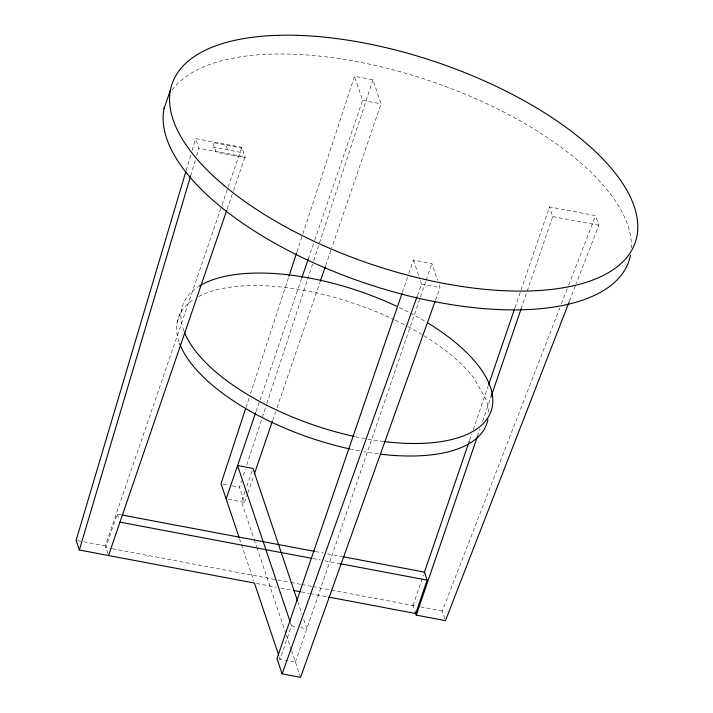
<?xml version="1.0" encoding="UTF-8"?>
<svg xmlns="http://www.w3.org/2000/svg" width="713" height="713" viewBox="0 0 713 713"><rect width="100%" height="100%" fill="white"/><g stroke="black" fill="none" stroke-linecap="round" stroke-linejoin="round"><path stroke-width="0.53" stroke-dasharray="3.56 2.67" d="M186.138 170.576L190.888 154.596M192.162 150.327L195.647 138.607L241.769 147.315L245.281 157.742L216.066 152.226L212.831 142.6L242.037 148.117M190.638 175.942L195.398 159.953M196.663 155.692L198.882 148.233L195.647 138.607M245.976 407.488L249.095 397.97M250.486 393.736L288.631 277.33M296.947 251.93L302.499 235.005M302.847 233.944L354.513 76.273L372.961 79.749L381.054 103.822L331.786 247.714M228.187 499.314L244.586 502.407L239.461 487.166L241.538 480.812M243.276 475.526L245.352 469.172M246.743 464.938L266.51 404.627M266.858 403.567L313.319 261.769M313.667 260.708L372.961 79.749M177.252 322.035L181.539 309.513M107.895 553.609L105.301 545.9L221.69 205.968M222.055 204.907L227.812 188.072M228.178 187.02L241.769 147.315M121.629 514.938L117.271 514.118L105.845 547.504L111.29 548.538M227.091 209.274L233.213 191.387M233.579 190.335L245.005 156.94L198.882 148.233M256.047 411.57L259.648 401.045M260.013 399.993L301.447 278.961M308.292 258.962L314.424 241.074M314.781 240.023L362.605 100.337L354.513 76.273M245.085 491.391L241.511 501.827L253.792 538.324M246.867 486.177L252.233 470.527M244.586 502.407L247.473 493.984M247.83 492.933L253.596 476.097M272.696 420.314L275.575 411.9M277.018 407.684L319.896 282.446M325.663 265.61L331.429 248.766M402.373 292.383L408.442 274.648M408.799 273.605L413.442 260.04L431.891 263.516L437.524 280.262M290.432 622.69L291.483 625.818L280.057 659.204L278.997 656.076M295.432 662.11L420.1 297.963M420.465 296.911L425.821 281.261M426.178 280.218L431.891 263.516M413.023 605.506L423.477 574.981M469.6 440.269L471.756 433.95M473.2 429.743L488.334 385.537M515 307.659L549.491 206.913L595.613 215.62L598.849 225.246L576.309 283.364M477.523 436.213L480.045 428.843M482.567 421.481L490.491 398.326M521.123 308.863L552.727 216.538L549.491 206.913M417.417 295.628L421.543 284.104L420.135 279.915M435.491 300.155L439.992 287.589L438.932 284.442M444.823 618.715L442.238 611.014L559.785 307.98M561.398 303.836L568.243 286.189M568.644 285.155L595.613 215.62M569.464 301.002L575.908 284.398M362.605 100.337L381.054 103.822M212.759 147.101L243.659 152.93M552.727 216.538L598.849 225.246M421.543 284.104L439.992 287.589M223.062 484.074L229.212 485.232M232.286 485.811L239.461 487.166M315.574 551.559L323.194 552.994M327.552 553.814L341.705 556.488M312.829 558.546L320.449 559.99M324.807 560.81L340.048 563.689M77.182 540.597L82.628 541.622M83.715 541.827L105.301 545.9M112.378 548.743L289.986 582.271M291.073 582.476L300.877 584.33M301.964 584.535L311.759 586.389M312.855 586.594L330.271 589.883M331.367 590.088L416.267 606.112M420.599 606.932L442.238 611.014M147.974 556.051L148.741 556.202M256.493 583.466L276.35 587.209M280.708 588.038L292.686 590.293M301.394 591.942L309.014 593.376M310.11 593.581L327.525 596.87M291.483 625.818L296.608 626.78M300.708 627.556L306.857 628.714L303.702 619.33M278.516 658.919L296.964 662.395M413.442 260.04L419.779 278.872M412.756 604.704L415.724 613.528M226.164 145.871L227.518 149.882M297.74 601.603L301.947 614.116M254.14 539.367L256.6 546.666M256.947 547.709L285.958 633.955M286.305 634.998L291.216 649.596M291.572 650.639L300.209 676.334M239.47 538.556L253.775 581.068M117.271 514.118L118.964 519.135M378.273 453.896A163.036 70.703 18.9 0 1 363.969 451.73M359.548 450.928A163.036 70.703 18.9 0 1 351.09 449.217M178.999 341.794A163.036 70.703 18.9 0 1 193.874 299.282M198.606 296.519A163.036 70.703 18.9 0 1 394.2 319.638M395.216 320.119A163.036 70.703 18.9 0 1 407.15 326.144M408.121 326.661A163.036 70.703 18.9 0 1 422.132 334.62M424.128 335.841A163.036 70.703 18.9 0 1 473.967 378.05L486.177 399.788A163.036 70.703 18.9 0 1 488.512 412.194M383.647 441.507A163.036 70.703 18.9 0 1 354.308 436.463M183.936 331.082A163.036 70.703 18.9 0 1 198.161 286.76M399.503 307.597A163.036 70.703 18.9 0 1 409.485 312.597M410.465 313.105A163.036 70.703 18.9 0 1 426.419 322.098M172.207 90.088A244.791 106.157 18.9 0 1 432.247 81.701A244.791 106.157 18.9 0 1 631.335 247.866"/><path stroke-width="1.07" d="M185.817 171.646L76.095 540.392L79.33 550.017L254.443 583.074L278.649 655.033M79.33 550.017L190.638 175.942M245.629 408.549L221.012 483.681L239.122 537.513M288.979 276.27L296.608 252.99M164.026 108.733L170.452 89.945M108.536 555.534L226.734 210.326M226.137 498.922L255.682 412.622M301.813 277.91L308.292 258.962M254.318 473.993L272.33 421.365M320.262 281.394L325.306 266.662M402.016 293.426L276.983 658.625L282.107 673.865L300.556 677.35L435.117 301.207M424.199 572.878L469.234 441.32M488.699 384.485L514.643 308.711M342.793 556.693L424.458 572.111L427.158 580.132L415.724 613.528L328.613 597.075M569.063 302.045L445.473 620.64L416.267 615.132L477.523 436.213M490.856 397.275L521.123 308.863M282.107 673.865L417.043 296.679M122.716 515.143L314.486 551.354M119.971 522.139L311.741 558.341M340.048 563.689L427.158 580.132M293.774 590.498L300.307 591.737M415.296 612.244L416.267 615.132M297.383 600.56L252.946 468.432L237.572 465.536L290.084 621.647M487.924 419.538A163.036 70.703 18.9 0 1 380.448 454.163M350.021 448.985A163.036 70.703 18.9 0 1 179.649 343.604M427.417 322.713A163.036 70.703 18.9 0 1 490.972 411.499A163.036 70.703 18.9 0 1 384.735 441.641M354.308 436.463A163.036 70.703 18.9 0 1 184.284 332M199.07 286.189A163.036 70.703 18.9 0 1 397.471 306.635M630.479 255.12A244.791 106.157 18.9 0 1 374.334 286.154A244.791 106.157 18.9 0 1 164.48 106.647M224.203 185.603A244.791 106.157 18.9 0 0 623.634 261.011A244.791 106.157 18.9 0 0 363.202 42.816A244.791 106.157 18.9 0 0 224.203 185.603"/></g></svg>
